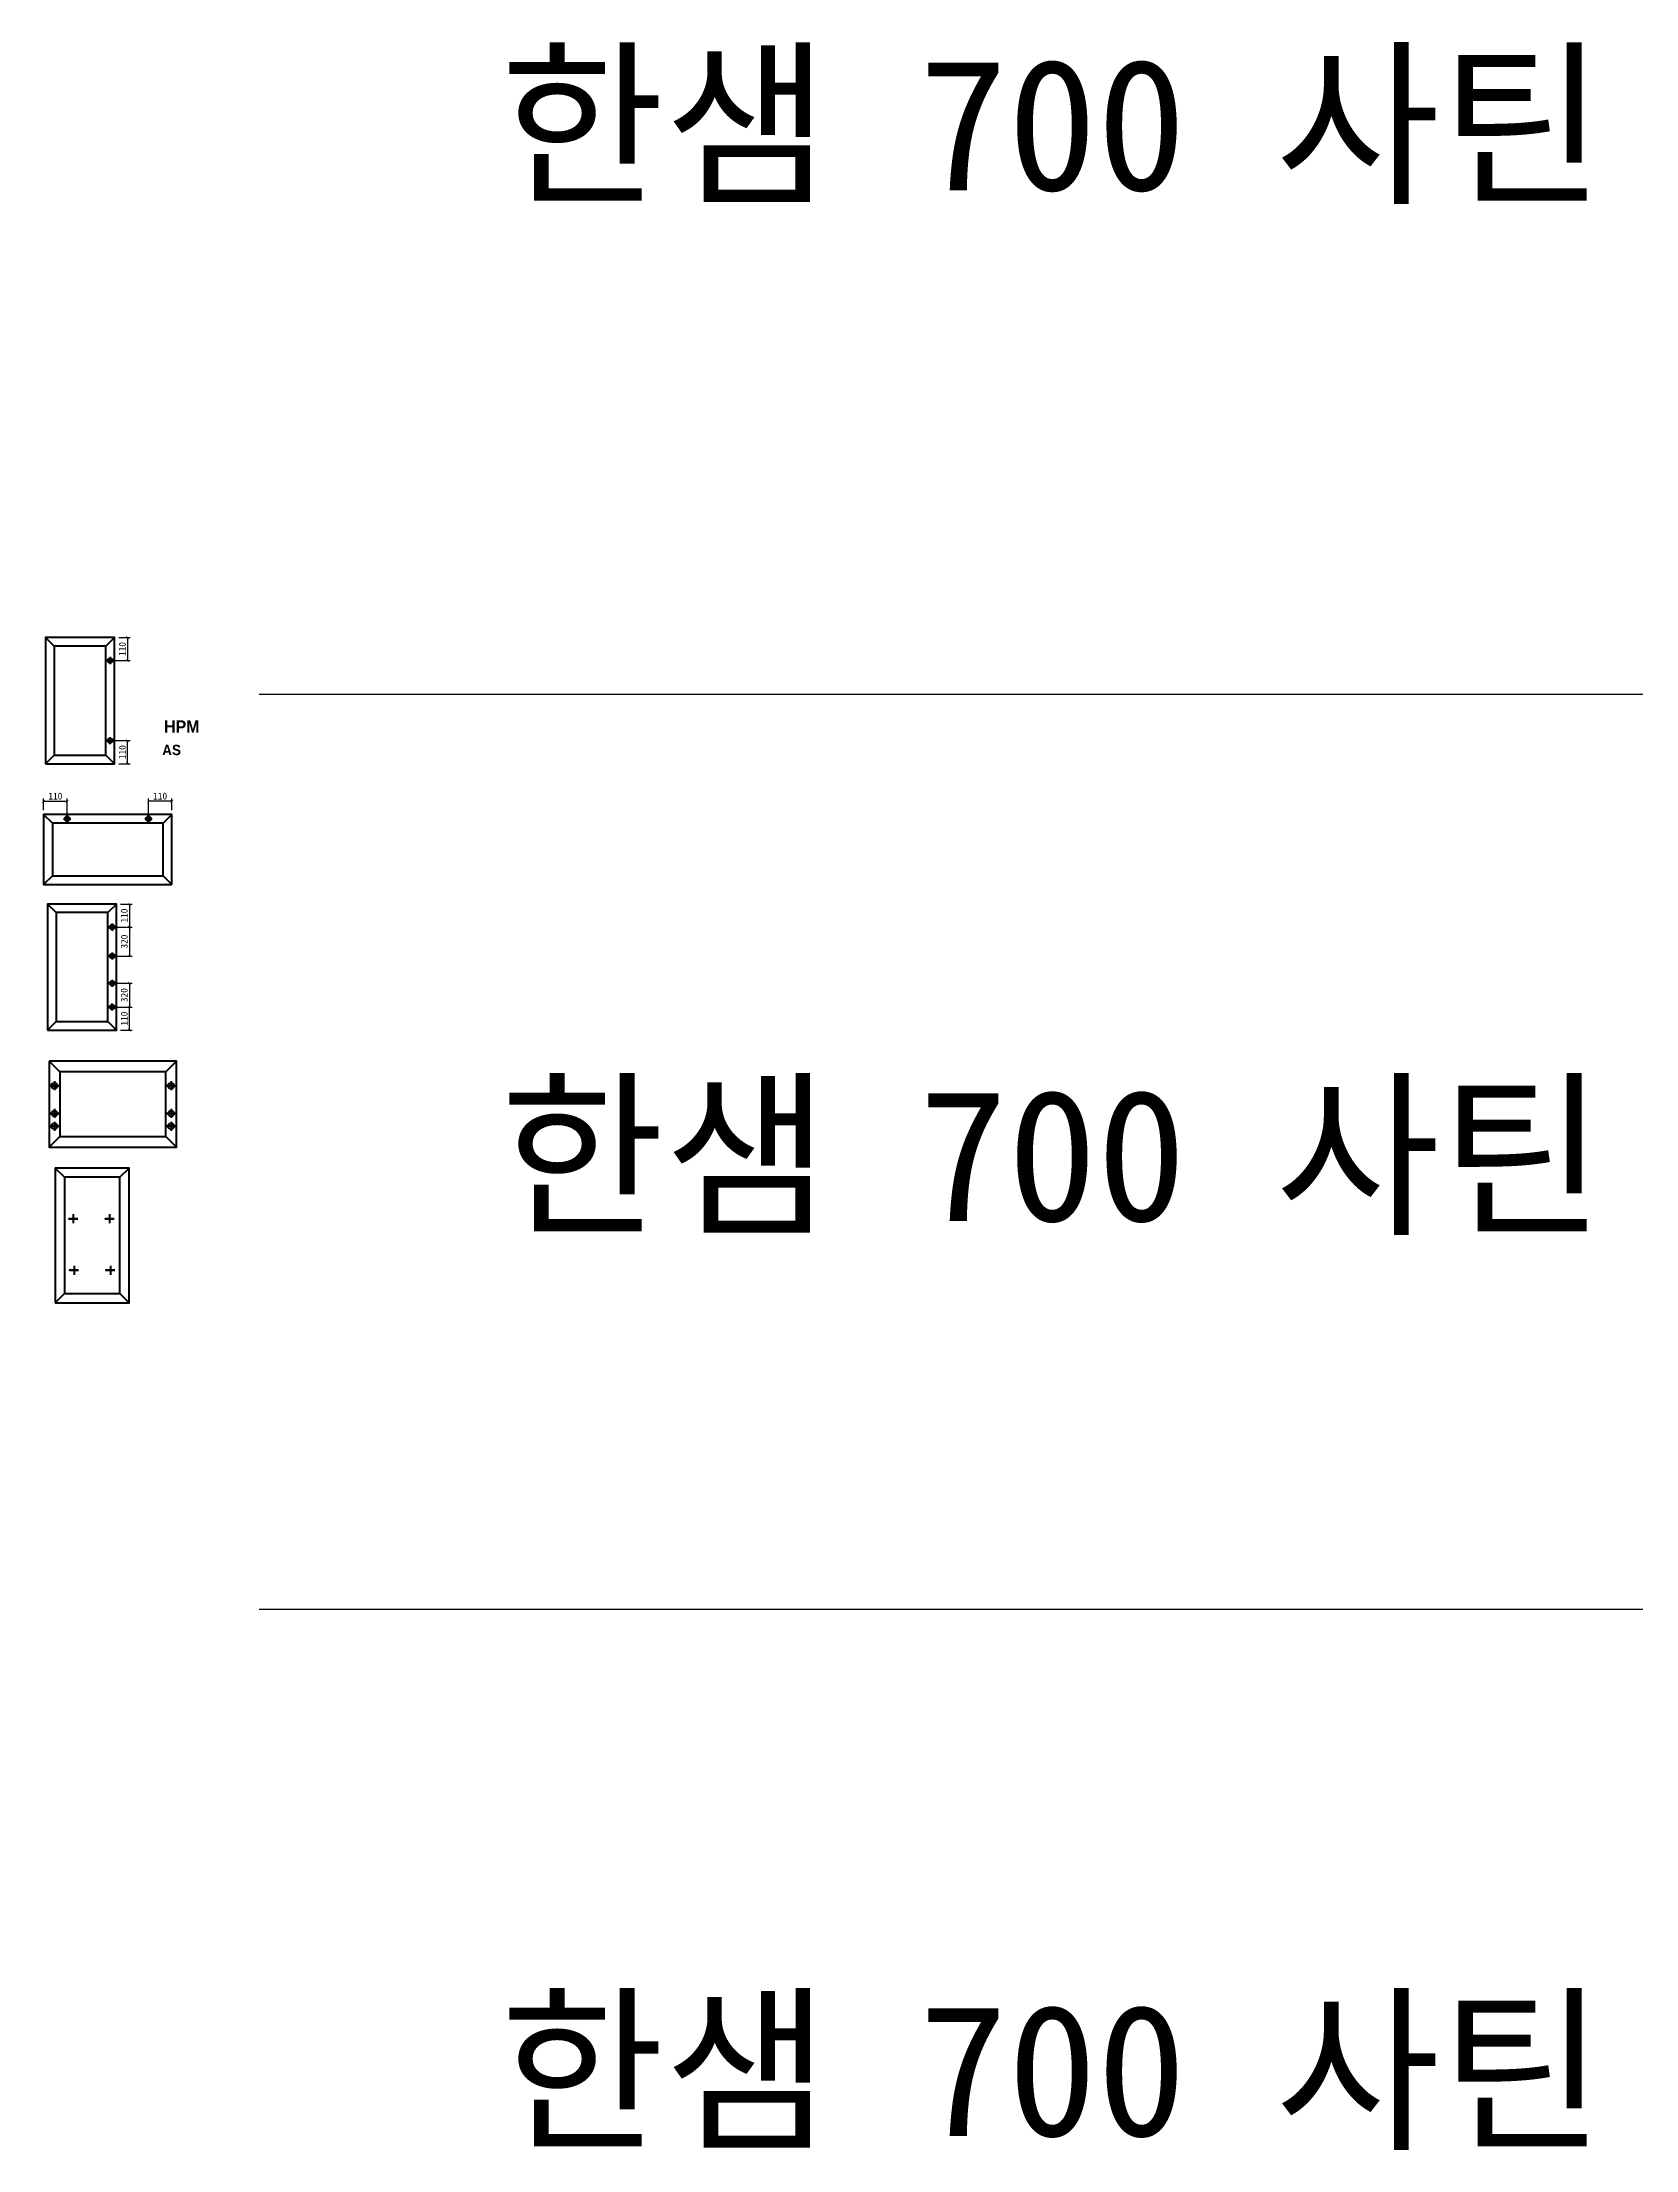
# Model space of a CAD drawing. Header units: millimetres. Extents: x -44117 to 256353, y -2095463 to 65325.
# Drawn here: x 103223 to 109045, y -272026 to -264331 of the extents above; entities that cross this region are included whole.
import ezdxf

# ---------------------------------------------------------------- set-up
doc = ezdxf.new("R2010")
doc.units = ezdxf.units.MM
doc.header["$LTSCALE"] = 10
doc.layers.add('Layer1', color=7, linetype='Continuous', lineweight=70)
doc.styles.add('MtX_Gulim', font='')
doc.styles.get('MtX_Gulim').set_extended_font_data('Gulim', bold=True)
doc.dimstyles.new('ISO-25', dxfattribs={"dimtxt": 2.5, "dimasz": 2.5, "dimexe": 1, "dimexo": 1, "dimtad": 1, "dimtxsty": 'Standard', "dimblk": 'ARCHTICK', "dimcen": 2.5, "dimadec": 0, "dimazin": 0, "dimtfac": 1, "dimtmove": 0, "dimatfit": 3, "dimfxl": 0, "dimarcsym": 0})

# ---------------------------------------------------------------- blocks, each defined once
blk = doc.blocks.new('_ArchTick')
at = {"color": 0, "linetype": 'ByBlock', "const_width": 0.15}
blk.add_lwpolyline([(-0.5, -0.5), (0.5, 0.5)], dxfattribs=at)
blk = doc.blocks.new('*D3202')
at = {"color": 0, "lineweight": -2}
for p, q in [((103502.7, -266504), (103544.8, -266504)), ((103534.8, -266504), (103534.8, -266588.5)), ((103486.6, -266588.5), (103544.8, -266588.5))]:
    blk.add_line(p, q, dxfattribs=at)
at = {"layer": 'Defpoints', "color": 0}
for p in [(103487.7, -266504), (103471.6, -266588.5), (103534.8, -266588.5)]:
    blk.add_point(p, dxfattribs=at)
at = {"color": 0, "lineweight": -2, "xscale": 10, "yscale": 10, "zscale": 10}
for p, rotation in [((103534.8, -266504), 90), ((103534.8, -266588.5), 270)]:
    blk.add_blockref('_ArchTick', p, dxfattribs=dict(at, rotation=rotation))
at = {"color": 0, "insert": (103516.1, -266546.3), "char_height": 25, "attachment_point": 5, "rotation": 90}
blk.add_mtext('110', dxfattribs=at)
blk = doc.blocks.new('*D3203')
at = {"color": 0, "lineweight": -2}
for p, q in [((103486.6, -266880.6), (103544.8, -266880.6)), ((103534.8, -266965.1), (103534.8, -266880.6)), ((103502.7, -266965.1), (103544.8, -266965.1))]:
    blk.add_line(p, q, dxfattribs=at)
at = {"layer": 'Defpoints', "color": 0}
for p in [(103471.6, -266880.6), (103534.8, -266880.6), (103487.7, -266965.1)]:
    blk.add_point(p, dxfattribs=at)
at = {"color": 0, "lineweight": -2, "xscale": 10, "yscale": 10, "zscale": 10}
for p, rotation in [((103534.8, -266880.6), 90), ((103534.8, -266965.1), 270)]:
    blk.add_blockref('_ArchTick', p, dxfattribs=dict(at, rotation=rotation))
at = {"color": 0, "insert": (103516.1, -266922.9), "char_height": 25, "attachment_point": 5, "rotation": 90}
blk.add_mtext('110', dxfattribs=at)
blk = doc.blocks.new('*D3204')
at = {"color": 0, "lineweight": -2}
for p, q in [((103228.4, -267135), (103228.4, -267092.1)), ((103314.3, -267151.4), (103314.3, -267092.1)), ((103228.4, -267102.1), (103314.3, -267102.1))]:
    blk.add_line(p, q, dxfattribs=at)
at = {"layer": 'Defpoints', "color": 0}
for p in [(103228.4, -267150), (103314.3, -267102.1), (103314.3, -267166.4)]:
    blk.add_point(p, dxfattribs=at)
at = {"color": 0, "lineweight": -2, "xscale": 10, "yscale": 10, "zscale": 10, "rotation": 180}
blk.add_blockref('_ArchTick', (103228.4, -267102.1), dxfattribs=at)
at = {"color": 0, "lineweight": -2, "xscale": 10, "yscale": 10, "zscale": 10}
blk.add_blockref('_ArchTick', (103314.3, -267102.1), dxfattribs=at)
at = {"color": 0, "insert": (103271.3, -267083.4), "char_height": 25, "attachment_point": 5}
blk.add_mtext('110', dxfattribs=at)
blk = doc.blocks.new('*D3205')
at = {"color": 0, "lineweight": -2}
for p, q in [((103611.1, -267151.4), (103611.1, -267092.1)), ((103697, -267135), (103697, -267092.1)), ((103697, -267102.1), (103611.1, -267102.1))]:
    blk.add_line(p, q, dxfattribs=at)
at = {"layer": 'Defpoints', "color": 0}
for p in [(103611.1, -267102.1), (103611.1, -267166.4), (103697, -267150)]:
    blk.add_point(p, dxfattribs=at)
at = {"color": 0, "lineweight": -2, "xscale": 10, "yscale": 10, "zscale": 10, "rotation": 180}
blk.add_blockref('_ArchTick', (103611.1, -267102.1), dxfattribs=at)
at = {"color": 0, "lineweight": -2, "xscale": 10, "yscale": 10, "zscale": 10}
blk.add_blockref('_ArchTick', (103697, -267102.1), dxfattribs=at)
at = {"color": 0, "insert": (103654, -267083.4), "char_height": 25, "attachment_point": 5}
blk.add_mtext('110', dxfattribs=at)
blk = doc.blocks.new('*D3206')
at = {"color": 0, "lineweight": -2}
for p, q in [((103509.4, -267477.3), (103551.5, -267477.3)), ((103541.5, -267477.3), (103541.5, -267561.6)), ((103493.4, -267561.6), (103551.5, -267561.6))]:
    blk.add_line(p, q, dxfattribs=at)
at = {"layer": 'Defpoints', "color": 0}
for p in [(103494.4, -267477.3), (103478.4, -267561.6), (103541.5, -267561.6)]:
    blk.add_point(p, dxfattribs=at)
at = {"color": 0, "lineweight": -2, "xscale": 10, "yscale": 10, "zscale": 10}
for p, rotation in [((103541.5, -267477.3), 90), ((103541.5, -267561.6), 270)]:
    blk.add_blockref('_ArchTick', p, dxfattribs=dict(at, rotation=rotation))
at = {"color": 0, "insert": (103522.7, -267519.4), "char_height": 25, "attachment_point": 5, "rotation": 90}
blk.add_mtext('110', dxfattribs=at)
blk = doc.blocks.new('*D3207')
at = {"color": 0, "lineweight": -2}
for p, q in [((103493.4, -267853.4), (103551.5, -267853.4)), ((103541.5, -267937.8), (103541.5, -267853.4)), ((103509.4, -267937.8), (103551.5, -267937.8))]:
    blk.add_line(p, q, dxfattribs=at)
at = {"layer": 'Defpoints', "color": 0}
for p in [(103478.4, -267853.4), (103541.5, -267853.4), (103494.4, -267937.8)]:
    blk.add_point(p, dxfattribs=at)
at = {"color": 0, "lineweight": -2, "xscale": 10, "yscale": 10, "zscale": 10}
for p, rotation in [((103541.5, -267853.4), 90), ((103541.5, -267937.8), 270)]:
    blk.add_blockref('_ArchTick', p, dxfattribs=dict(at, rotation=rotation))
at = {"color": 0, "insert": (103522.7, -267895.6), "char_height": 25, "attachment_point": 5, "rotation": 90}
blk.add_mtext('110', dxfattribs=at)
blk = doc.blocks.new('*D3208')
at = {"color": 0, "lineweight": -2}
for p, q in [((103493.4, -267561.6), (103551.5, -267561.6)), ((103541.5, -267561.6), (103541.5, -267667.1)), ((103493.4, -267667.1), (103551.5, -267667.1))]:
    blk.add_line(p, q, dxfattribs=at)
at = {"layer": 'Defpoints', "color": 0}
for p in [(103478.4, -267561.6), (103478.4, -267667.1), (103541.5, -267667.1)]:
    blk.add_point(p, dxfattribs=at)
at = {"color": 0, "lineweight": -2, "xscale": 10, "yscale": 10, "zscale": 10}
for p, rotation in [((103541.5, -267561.6), 90), ((103541.5, -267667.1), 270)]:
    blk.add_blockref('_ArchTick', p, dxfattribs=dict(at, rotation=rotation))
at = {"color": 0, "insert": (103522.7, -267614.4), "char_height": 25, "attachment_point": 5, "rotation": 90}
blk.add_mtext('320', dxfattribs=at)
blk = doc.blocks.new('*D3209')
at = {"color": 0, "lineweight": -2}
for p, q in [((103493.4, -267766.7), (103551.5, -267766.7)), ((103541.5, -267766.7), (103541.5, -267853.4)), ((103493.4, -267853.4), (103551.5, -267853.4))]:
    blk.add_line(p, q, dxfattribs=at)
at = {"layer": 'Defpoints', "color": 0}
for p in [(103478.4, -267766.7), (103478.4, -267853.4), (103541.5, -267853.4)]:
    blk.add_point(p, dxfattribs=at)
at = {"color": 0, "lineweight": -2, "xscale": 10, "yscale": 10, "zscale": 10}
for p, rotation in [((103541.5, -267766.7), 90), ((103541.5, -267853.4), 270)]:
    blk.add_blockref('_ArchTick', p, dxfattribs=dict(at, rotation=rotation))
at = {"color": 0, "insert": (103522.7, -267810), "char_height": 25, "attachment_point": 5, "rotation": 90}
blk.add_mtext('320', dxfattribs=at)

msp = doc.modelspace()

# ---------------------------------------------------------------- linework, layer by layer
at = {"color": 1}
for p, q in [((104015.69829, -266711.28002), (196284.84516, -266711.28002)), ((104015.69829, -266711.28002), (196284.84516, -266711.28002)), ((104015.69829, -270051.82666), (196284.84516, -270051.82666)), ((104015.69829, -270051.82666), (196284.84516, -270051.82666))]:
    msp.add_line(p, q, dxfattribs=at)
at = {"layer": 'Layer1'}
for p, q in [((103266.833, -266535.57859), (103235.27716, -266504.02276)), ((103456.16801, -266535.57859), (103487.72385, -266504.02276)), ((103471.60798, -266575.41733), (103471.60798, -266601.65041)), ((103235.27716, -266965.1444), (103266.833, -266933.58856)), ((103487.72385, -266965.1444), (103456.16801, -266933.58856)), ((103456.16801, -266933.58856), (103487.72385, -266965.1444)), ((103471.60798, -266893.74982), (103471.60798, -266867.51675)), ((103260.47732, -267182.048), (103228.414, -267149.98468)), ((103300.95676, -267166.35972), (103327.61172, -267166.35972)), ((103624.40875, -267166.35972), (103597.75379, -267166.35972)), ((103696.95152, -267149.98468), (103664.88819, -267182.048)), ((103664.88819, -267182.048), (103696.95152, -267149.98468)), ((103260.47732, -267374.42795), (103228.414, -267406.49127)), ((103696.95152, -267406.49127), (103664.88819, -267374.42795)), ((103273.85238, -267508.76375), (103242.33902, -267477.25039)), ((103462.93252, -267508.76375), (103494.44588, -267477.25039)), ((103478.35171, -267548.54886), (103478.35171, -267574.74662)), ((103478.35171, -267654.0109), (103478.35171, -267680.20866)), ((103478.35171, -267753.64086), (103478.35171, -267779.83862)), ((103478.35171, -267866.45283), (103478.35171, -267840.25507)), ((103242.33902, -267937.7513), (103273.85238, -267906.23795)), ((103494.44588, -267937.7513), (103462.93252, -267906.23795)), ((103462.93252, -267906.23795), (103494.44588, -267937.7513)), ((103248.18726, -268051.1904), (103287.42969, -268090.43283)), ((103674.86804, -268090.43283), (103714.11047, -268051.1904)), ((103267.67224, -268124.47331), (103267.67224, -268157.09642)), ((103693.7769, -268124.47331), (103693.7769, -268157.09642)), ((103268.20755, -268225.6464), (103268.20755, -268258.26951)), ((103694.3122, -268225.6464), (103694.3122, -268258.26951)), ((103248.18726, -268365.12982), (103287.42969, -268325.88739)), ((103287.42969, -268325.88739), (103248.18726, -268365.12982)), ((103267.67224, -268272.21814), (103267.67224, -268304.84125)), ((103674.86804, -268325.88739), (103714.11047, -268365.12982)), ((103693.7769, -268272.21814), (103693.7769, -268304.84125)), ((103304.71685, -268475.11868), (103271.06121, -268441.46304)), ((103506.65066, -268475.11868), (103540.3063, -268441.46304)), ((103336.6444, -268609.84891), (103336.6444, -268642.84403)), ((103469.50762, -268609.84891), (103469.50762, -268642.84403)), ((103339.58313, -268797.92801), (103339.58313, -268830.92312)), ((103472.44636, -268797.92801), (103472.44636, -268830.92312)), ((103271.06121, -268933.26883), (103304.71685, -268899.61319)), ((103540.3063, -268933.26883), (103506.65066, -268899.61319)), ((103506.65066, -268899.61319), (103540.3063, -268933.26883))]:
    msp.add_line(p, q, dxfattribs=at)
for points in [[(103235.27716, -266965.1444), (103487.72385, -266965.1444), (103487.72385, -266504.02276), (103235.27716, -266504.02276)], [(103266.833, -266933.58856), (103456.16801, -266933.58856), (103456.16801, -266535.57859), (103266.833, -266535.57859)], [(103484.72452, -266588.53387), (103458.49145, -266588.53387)], [(103484.72452, -266880.63328), (103458.49145, -266880.63328)], [(103696.95152, -267406.49127), (103696.95152, -267149.98468), (103228.414, -267149.98468), (103228.414, -267406.49127)], [(103314.28424, -267153.03223), (103314.28424, -267179.6872)], [(103611.08127, -267153.03223), (103611.08127, -267179.6872)], [(103664.88819, -267374.42795), (103664.88819, -267182.048), (103260.47732, -267182.048), (103260.47732, -267374.42795)], [(103242.33902, -267937.7513), (103494.44588, -267937.7513), (103494.44588, -267477.25039), (103242.33902, -267477.25039)], [(103273.85238, -267906.23795), (103462.93252, -267906.23795), (103462.93252, -267508.76375), (103273.85238, -267508.76375)], [(103491.45059, -267561.64774), (103465.25283, -267561.64774)], [(103491.45059, -267667.10978), (103465.25283, -267667.10978)], [(103491.45059, -267766.73974), (103465.25283, -267766.73974)], [(103491.45059, -267853.35395), (103465.25283, -267853.35395)], [(103248.18726, -268051.1904), (103248.18726, -268365.12982), (103714.11047, -268365.12982), (103714.11047, -268051.1904)], [(103287.42969, -268090.43283), (103287.42969, -268325.88739), (103674.86804, -268325.88739), (103674.86804, -268090.43283)], [(103283.9838, -268140.78486), (103251.36069, -268140.78486)], [(103710.08845, -268140.78486), (103677.46534, -268140.78486)], [(103284.51911, -268241.95795), (103251.89599, -268241.95795)], [(103710.62376, -268241.95795), (103678.00065, -268241.95795)], [(103283.9838, -268288.52969), (103251.36069, -268288.52969)], [(103710.08845, -268288.52969), (103677.46534, -268288.52969)], [(103271.06121, -268933.26883), (103540.3063, -268933.26883), (103540.3063, -268441.46304), (103271.06121, -268441.46304)], [(103304.71685, -268899.61319), (103506.65066, -268899.61319), (103506.65066, -268475.11868), (103304.71685, -268475.11868)], [(103353.14196, -268626.34647), (103320.14684, -268626.34647)], [(103486.00518, -268626.34647), (103453.01007, -268626.34647)], [(103356.08069, -268814.42556), (103323.08557, -268814.42556)], [(103488.94392, -268814.42556), (103455.9488, -268814.42556)]]:
    msp.add_lwpolyline(points, close=True, dxfattribs=at)
for centre, radius in [((103471.60798, -266588.53387), 8.74436), ((103471.60798, -266880.63328), 8.74436), ((103314.28424, -267166.35972), 8.88499), ((103611.08127, -267166.35972), 8.88499), ((103478.35171, -267561.64774), 8.73259), ((103478.35171, -267667.10978), 8.73259), ((103478.35171, -267766.73974), 8.73259), ((103478.35171, -267853.35395), 8.73259), ((103267.67224, -268140.78486), 10.87437), ((103693.7769, -268140.78486), 10.87437), ((103268.20755, -268241.95795), 10.87437), ((103694.3122, -268241.95795), 10.87437), ((103267.67224, -268288.52969), 10.87437), ((103693.7769, -268288.52969), 10.87437)]:
    msp.add_circle(centre, radius, dxfattribs=at)

# ---------------------------------------------------------------- texts
at = {"color": 242, "linetype": 'Continuous', "true_color": 0xcd2027, "style": 'MtX_Gulim'}
for s, height, p in [('HPM', 44.508282, (103668.38085, -266851.49743)), ('AS', 37.741417, (103661.47944, -266933.78541))]:
    msp.add_text(s, height=height, dxfattribs=at).set_placement(p)
at = {"char_height": 479.1296392, "attachment_point": 1}
for insert in [(104895.62473, -264391.97829), (104895.62473, -268155.09993), (104895.62473, -271495.64657)]:
    msp.add_mtext_dynamic_manual_height_columns('{\\f굴림|b0|i0|c129|p50;한샘} 700 {\\f굴림|b0|i0|c129|p50;사틴}', width=5072.1082947, gutter_width=2395.6482, heights=[-533.35869], dxfattribs=dict(at, insert=insert))

# ---------------------------------------------------------------- dimensions: what is measured, and where the dimension line sits
for base, p1, p2, angle, text, picture, middle in [((103534.82268, -266588.53387), (103487.72385, -266504.02276), (103471.60798, -266588.53387), 90, '110', '*D3202', (103516.07268, -266546.27831)), ((103534.82268, -266880.63328), (103487.72385, -266965.1444), (103471.60798, -266880.63328), 270, '110', '*D3203', (103516.07268, -266922.88884)), ((103314.28424, -267102.12838), (103228.414, -267149.98468), (103314.28424, -267166.35972), 180, '110', '*D3204', (103271.34912, -267083.37838)), ((103541.48131, -267561.64774), (103494.44588, -267477.25039), (103478.35171, -267561.64774), 90, '110', '*D3206', (103522.73131, -267519.44907)), ((103541.48131, -267667.10978), (103478.35171, -267561.64774), (103478.35171, -267667.10978), 90, '320', '*D3208', (103522.73131, -267614.37876)), ((103541.48131, -267853.35395), (103478.35171, -267766.73974), (103478.35171, -267853.35395), 90, '320', '*D3209', (103522.73131, -267810.04685)), ((103541.48131, -267853.35395), (103494.44588, -267937.7513), (103478.35171, -267853.35395), 270, '110', '*D3207', (103522.73131, -267895.55263))]:
    dim = msp.add_linear_dim(base=base, p1=p1, p2=p2, angle=angle, text=text, dimstyle='ISO-25', override={"dimscale": 10, "dimasz": 1, "dimexo": 1.5, "dimtxsty": 'Standard'})
    dim.commit()
    dim.dimension.update_dxf_attribs({"geometry": picture, "text_midpoint": middle})
dim = msp.add_linear_dim(base=(103611.08127, -267102.12838), p1=(103696.95152, -267149.98468), p2=(103611.08127, -267166.35972), text='110', dimstyle='ISO-25', override={"dimscale": 10, "dimasz": 1, "dimexo": 1.5, "dimtxsty": 'Standard'})
dim.commit()
dim.dimension.update_dxf_attribs({"geometry": '*D3205', "text_midpoint": (103654.01639, -267083.37838)})

doc.saveas('drawing.dxf')
